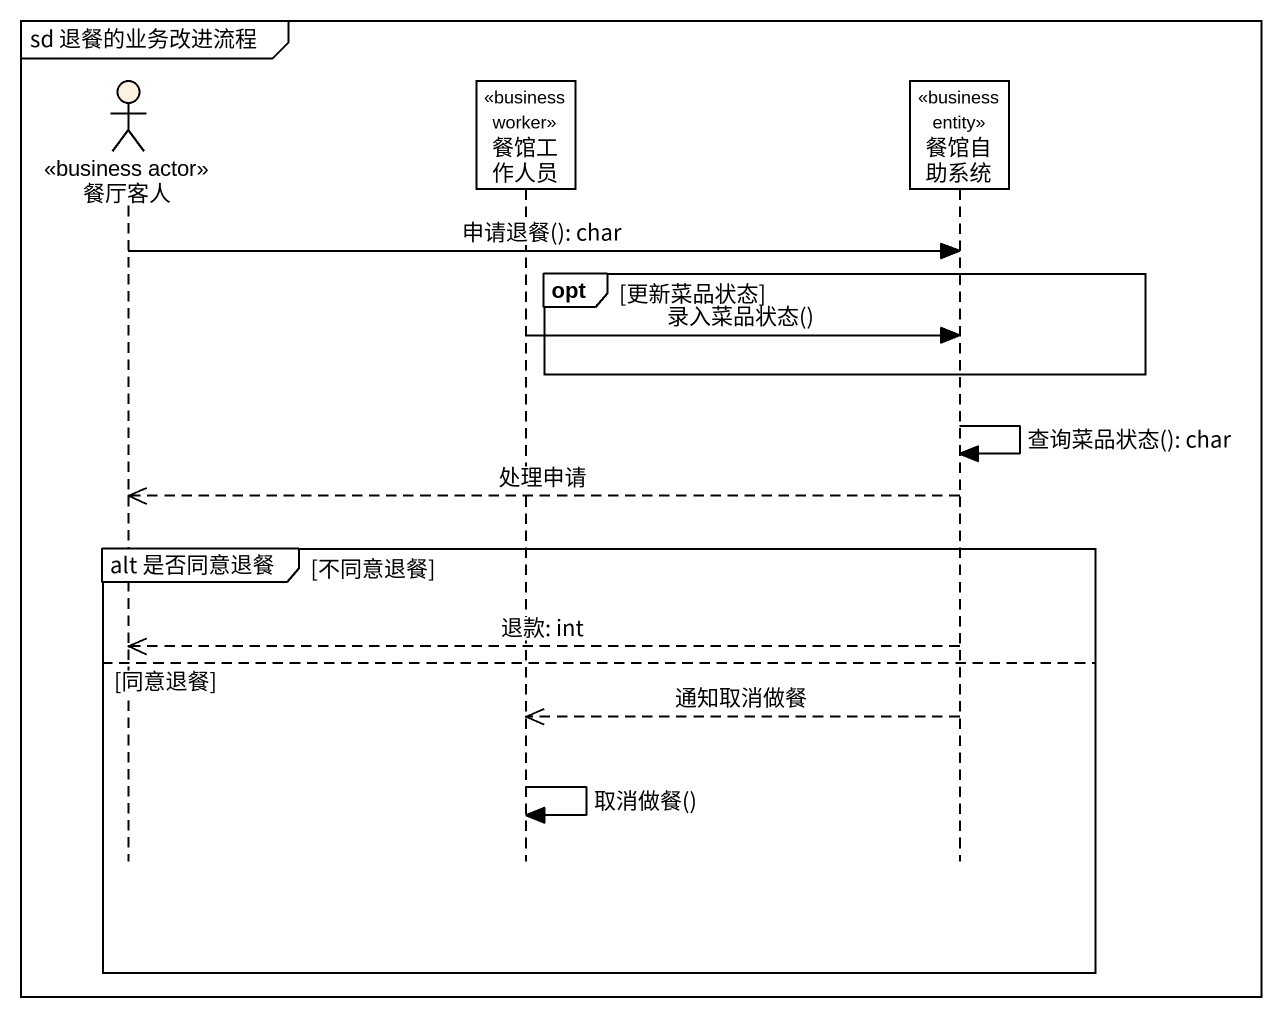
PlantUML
@startuml
mainframe sd 退餐的业务改进流程
hide footbox
actor 餐厅客人 <<business actor>> #FCF2E3
participant 餐馆工作人员 <<business worker>>
participant 餐馆自助系统 <<business entity>>

餐厅客人 -> 餐馆自助系统 : 申请退餐(): char
opt 更新菜品状态
  餐馆工作人员 -> 餐馆自助系统 : 录入菜品状态()
end
餐馆自助系统 -> 餐馆自助系统 : 查询菜品状态(): char
餐馆自助系统 -->> 餐厅客人 : 处理申请
group alt 是否同意退餐 [不同意退餐]
  餐馆自助系统 -->> 餐厅客人 : 退款: int
else 同意退餐
  餐馆自助系统 -->> 餐馆工作人员 : 通知取消做餐
  餐馆工作人员 -> 餐馆工作人员 : 取消做餐()
end
@enduml
